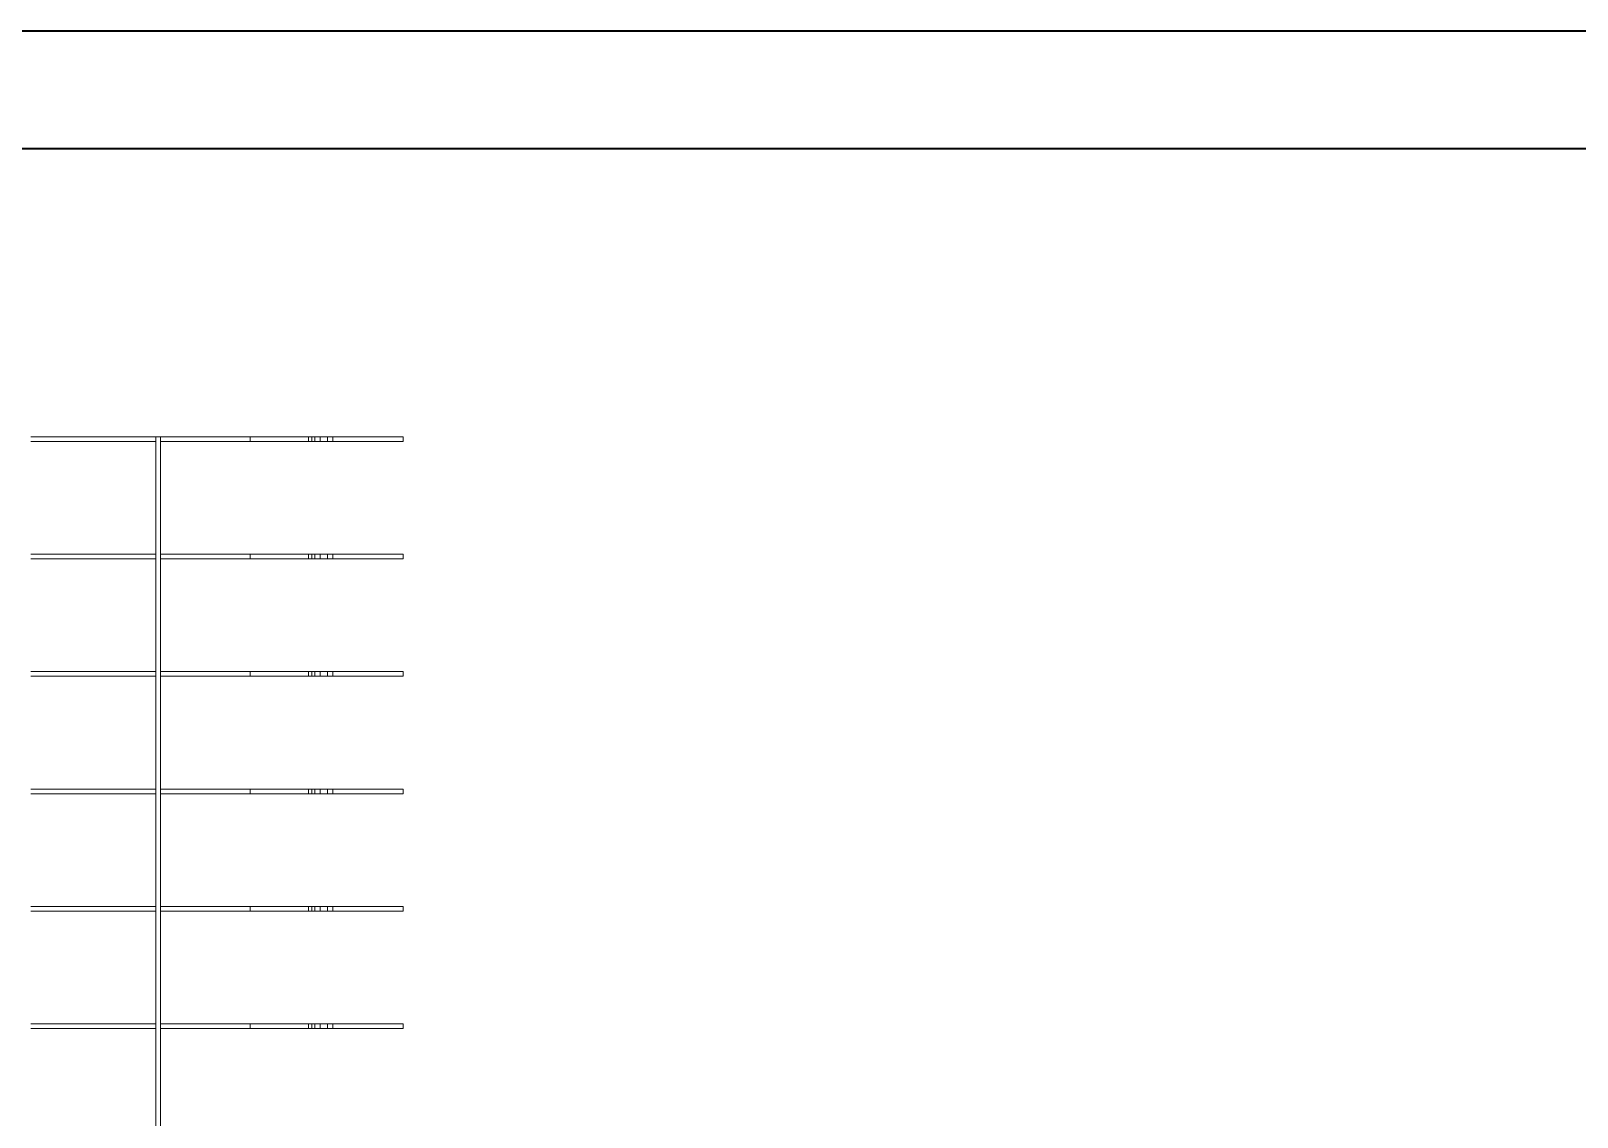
# Model space of a CAD drawing. Header units: millimetres. Extents: x 0 to 841, y -8 to 594.
# Drawn here: x 410.9 to 542.5, y 501.7 to 594.2 of the extents above; entities that cross this region are included whole.
import ezdxf

# ---------------------------------------------------------------- set-up
doc = ezdxf.new("R2010")
doc.units = ezdxf.units.MM

msp = doc.modelspace()

# ---------------------------------------------------------------- linework, layer by layer
at = {"color": 7, "linetype": 'Continuous', "lineweight": 40}
for p, q in [((0.08, 594.21), (841.08, 594.21)), ((25.08, 584.21), (831.08, 584.21))]:
    msp.add_line(p, q, dxfattribs=at)
at = {"color": 7, "linetype": 'Continuous', "lineweight": 15}
for p, q in [((421.5, 559.27), (421.5, 559.67)), ((421.5, 559.67), (421.9, 559.67)), ((421.9, 559.27), (421.9, 559.67)), ((421.9, 409.27), (421.9, 559.67)), ((429.53, 559.27), (429.53, 559.67)), ((434.51, 559.67), (434.51, 559.27)), ((434.79, 559.27), (434.79, 559.67)), ((435.05, 559.27), (435.05, 559.67)), ((435.49, 559.27), (435.49, 559.67)), ((436.13, 559.27), (436.13, 559.67)), ((436.13, 559.67), (436.59, 559.67)), ((436.59, 559.27), (436.59, 559.67)), ((436.59, 559.27), (436.59, 559.67)), ((436.59, 559.27), (436.59, 559.67)), ((442.57, 559.27), (442.57, 559.67)), ((421.5, 549.67), (421.5, 559.27)), ((436.59, 559.27), (436.13, 559.27)), ((421.5, 549.27), (421.5, 549.67)), ((421.5, 539.67), (421.5, 549.27)), ((421.9, 549.27), (421.9, 549.67)), ((429.53, 549.27), (429.53, 549.67)), ((434.51, 549.67), (434.51, 549.27)), ((434.79, 549.27), (434.79, 549.67)), ((435.05, 549.27), (435.05, 549.67)), ((435.49, 549.27), (435.49, 549.67)), ((436.13, 549.27), (436.13, 549.67)), ((436.13, 549.67), (436.59, 549.67)), ((436.59, 549.27), (436.13, 549.27)), ((436.59, 549.27), (436.59, 549.67)), ((436.59, 549.27), (436.59, 549.67)), ((436.59, 549.27), (436.59, 549.67)), ((442.57, 549.27), (442.57, 549.67)), ((421.5, 539.27), (421.5, 539.67)), ((421.9, 539.27), (421.9, 539.67)), ((429.53, 539.27), (429.53, 539.67)), ((434.51, 539.67), (434.51, 539.27)), ((434.79, 539.27), (434.79, 539.67)), ((435.05, 539.27), (435.05, 539.67)), ((435.49, 539.27), (435.49, 539.67)), ((436.13, 539.27), (436.13, 539.67)), ((436.13, 539.67), (436.59, 539.67)), ((436.59, 539.27), (436.59, 539.67)), ((436.59, 539.27), (436.59, 539.67)), ((436.59, 539.27), (436.59, 539.67)), ((442.57, 539.27), (442.57, 539.67)), ((421.5, 529.67), (421.5, 539.27)), ((436.59, 539.27), (436.13, 539.27)), ((421.5, 529.27), (421.5, 529.67)), ((421.5, 519.67), (421.5, 529.27)), ((421.9, 529.27), (421.9, 529.67)), ((429.53, 529.27), (429.53, 529.67)), ((434.51, 529.67), (434.51, 529.27)), ((434.79, 529.27), (434.79, 529.67)), ((435.05, 529.27), (435.05, 529.67)), ((435.49, 529.27), (435.49, 529.67)), ((436.13, 529.27), (436.13, 529.67)), ((436.13, 529.67), (436.59, 529.67)), ((436.59, 529.27), (436.13, 529.27)), ((436.59, 529.27), (436.59, 529.67)), ((436.59, 529.27), (436.59, 529.67)), ((436.59, 529.27), (436.59, 529.67)), ((442.57, 529.27), (442.57, 529.67)), ((421.5, 519.27), (421.5, 519.67)), ((421.5, 509.67), (421.5, 519.27)), ((421.9, 519.27), (421.9, 519.67)), ((429.53, 519.27), (429.53, 519.67)), ((434.51, 519.67), (434.51, 519.27)), ((434.79, 519.27), (434.79, 519.67)), ((435.05, 519.27), (435.05, 519.67)), ((435.49, 519.27), (435.49, 519.67)), ((436.13, 519.27), (436.13, 519.67)), ((436.13, 519.67), (436.59, 519.67)), ((436.59, 519.27), (436.13, 519.27)), ((436.59, 519.27), (436.59, 519.67)), ((436.59, 519.27), (436.59, 519.67)), ((436.59, 519.27), (436.59, 519.67)), ((442.57, 519.27), (442.57, 519.67)), ((421.5, 509.27), (421.5, 509.67)), ((421.9, 509.27), (421.9, 509.67)), ((429.53, 509.27), (429.53, 509.67)), ((434.51, 509.67), (434.51, 509.27)), ((434.79, 509.27), (434.79, 509.67)), ((435.05, 509.27), (435.05, 509.67)), ((435.49, 509.27), (435.49, 509.67)), ((436.13, 509.27), (436.13, 509.67)), ((436.13, 509.67), (436.59, 509.67)), ((436.59, 509.27), (436.59, 509.67)), ((436.59, 509.27), (436.59, 509.67)), ((436.59, 509.27), (436.59, 509.67)), ((442.57, 509.27), (442.57, 509.67)), ((421.5, 499.67), (421.5, 509.27)), ((436.59, 509.27), (436.13, 509.27))]:
    msp.add_line(p, q, dxfattribs=at)
for points, knots in [([(421.5, 559.67), (420.32, 559.67), (417.96, 559.67), (414.43, 559.67), (412.06, 559.67), (410.88, 559.67)], [0, 0, 0, 0, 0.332136, 0.666017, 1, 1, 1, 1]), ([(429.53, 559.67), (429.12, 559.67), (428.3, 559.67), (427.05, 559.67), (425.77, 559.67), (424.47, 559.67), (423.18, 559.67), (422.32, 559.67), (421.9, 559.67)], [0, 0, 0, 0, 0.160234, 0.324356, 0.493859, 0.664839, 0.833228, 1, 1, 1, 1]), ([(434.51, 559.67), (434.5, 559.67), (434.47, 559.67), (434.4, 559.67), (434.25, 559.67), (433.98, 559.67), (433.62, 559.67), (433.1, 559.67), (432.44, 559.67), (431.72, 559.67), (431.08, 559.67), (430.53, 559.67), (430.02, 559.67), (429.69, 559.67), (429.53, 559.67)], [0, 0, 0, 0, 0.0063942, 0.0167298, 0.0403925, 0.1021332, 0.1739208, 0.2566014, 0.4167228, 0.5705611, 0.6918443, 0.8011909, 0.9025834, 1, 1, 1, 1]), ([(434.79, 559.67), (434.74, 559.67), (434.64, 559.67), (434.55, 559.67), (434.51, 559.67)], [0, 0, 0, 0, 0.564254, 1, 1, 1, 1]), ([(435.05, 559.67), (435, 559.67), (434.91, 559.67), (434.83, 559.67), (434.79, 559.67)], [0, 0, 0, 0, 0.56, 1, 1, 1, 1]), ([(435.49, 559.67), (435.42, 559.67), (435.27, 559.67), (435.12, 559.67), (435.05, 559.67)], [0, 0, 0, 0, 0.523215, 1, 1, 1, 1]), ([(436.13, 559.67), (436.02, 559.67), (435.8, 559.67), (435.59, 559.67), (435.49, 559.67)], [0, 0, 0, 0, 0.560001, 1, 1, 1, 1]), ([(436.59, 559.67), (437.07, 559.67), (438.02, 559.67), (439.17, 559.67), (440.06, 559.67), (440.68, 559.67), (441.3, 559.67), (441.78, 559.67), (442.14, 559.67), (442.34, 559.67), (442.49, 559.67), (442.55, 559.67), (442.56, 559.67), (442.57, 559.67), (442.57, 559.67), (442.57, 559.67), (442.57, 559.67), (442.57, 559.67)], [0, 0, 0, 0, 0.237869, 0.47575, 0.579253, 0.682799, 0.786108, 0.887469, 0.923755, 0.968408, 0.988497, 0.996209, 0.997256, 0.998143, 0.998887, 0.999534, 1, 1, 1, 1]), ([(436.59, 559.67), (436.59, 559.67), (436.59, 559.67), (436.59, 559.67), (436.59, 559.67)], [0, 0, 0, 0, 0.560069, 1, 1, 1, 1]), ([(436.59, 559.67), (436.59, 559.67), (436.59, 559.67), (436.59, 559.67), (436.59, 559.67), (436.59, 559.67), (436.59, 559.67), (436.59, 559.67)], [0, 0, 0, 0, 0.0145079, 0.039009, 0.1112164, 0.3298245, 1, 1, 1, 1]), ([(421.5, 559.27), (420.32, 559.27), (417.96, 559.27), (414.43, 559.27), (412.06, 559.27), (410.88, 559.27)], [0, 0, 0, 0, 0.332136, 0.666017, 1, 1, 1, 1]), ([(429.53, 559.27), (429.12, 559.27), (428.3, 559.27), (427.05, 559.27), (425.77, 559.27), (424.47, 559.27), (423.18, 559.27), (422.32, 559.27), (421.9, 559.27)], [0, 0, 0, 0, 0.160234, 0.324356, 0.493859, 0.664839, 0.833228, 1, 1, 1, 1]), ([(429.53, 559.27), (429.73, 559.27), (430.16, 559.27), (430.83, 559.27), (431.59, 559.27), (432.3, 559.27), (432.94, 559.27), (433.44, 559.27), (433.84, 559.27), (434.14, 559.27), (434.32, 559.27), (434.43, 559.27), (434.49, 559.27), (434.5, 559.27), (434.51, 559.27)], [0, 0, 0, 0, 0.124507, 0.257211, 0.406317, 0.579088, 0.686767, 0.789844, 0.880458, 0.929627, 0.967711, 0.990311, 0.996078, 1, 1, 1, 1]), ([(434.51, 559.27), (434.56, 559.27), (434.65, 559.27), (434.75, 559.27), (434.79, 559.27)], [0, 0, 0, 0, 0.555496, 1, 1, 1, 1]), ([(434.79, 559.27), (434.84, 559.27), (434.92, 559.27), (435.01, 559.27), (435.05, 559.27)], [0, 0, 0, 0, 0.56, 1, 1, 1, 1]), ([(435.05, 559.27), (435.14, 559.27), (435.29, 559.27), (435.44, 559.27), (435.49, 559.27)], [0, 0, 0, 0, 0.601523, 1, 1, 1, 1]), ([(435.49, 559.27), (435.61, 559.27), (435.83, 559.27), (436.04, 559.27), (436.13, 559.27)], [0, 0, 0, 0, 0.5599983, 1, 1, 1, 1]), ([(442.57, 559.27), (442.57, 559.27), (442.57, 559.27), (442.57, 559.27), (442.57, 559.27), (442.56, 559.27), (442.54, 559.27), (442.49, 559.27), (442.34, 559.27), (442.14, 559.27), (441.78, 559.27), (441.3, 559.27), (440.68, 559.27), (440.06, 559.27), (439.17, 559.27), (438.02, 559.27), (437.07, 559.27), (436.59, 559.27)], [0, 0, 0, 0, 0.000466, 0.00108, 0.001778, 0.002602, 0.005116, 0.01151, 0.031599, 0.076252, 0.112538, 0.213898, 0.317206, 0.420751, 0.524253, 0.762132, 1, 1, 1, 1]), ([(436.59, 559.27), (436.59, 559.27), (436.59, 559.27), (436.59, 559.27), (436.59, 559.27)], [0, 0, 0, 0, 0.439779, 1, 1, 1, 1]), ([(436.59, 559.27), (436.59, 559.27), (436.59, 559.27), (436.59, 559.27), (436.59, 559.27), (436.59, 559.27), (436.59, 559.27)], [0, 0, 0, 0, 0.790902, 0.953642, 0.988518, 1, 1, 1, 1]), ([(421.5, 549.67), (420.32, 549.67), (417.96, 549.67), (414.43, 549.67), (412.06, 549.67), (410.88, 549.67)], [0, 0, 0, 0, 0.332136, 0.666017, 1, 1, 1, 1]), ([(421.5, 549.27), (420.32, 549.27), (417.96, 549.27), (414.43, 549.27), (412.06, 549.27), (410.88, 549.27)], [0, 0, 0, 0, 0.332136, 0.666017, 1, 1, 1, 1]), ([(429.53, 549.67), (429.12, 549.67), (428.3, 549.67), (427.05, 549.67), (425.77, 549.67), (424.47, 549.67), (423.18, 549.67), (422.32, 549.67), (421.9, 549.67)], [0, 0, 0, 0, 0.160234, 0.324356, 0.493859, 0.664839, 0.833228, 1, 1, 1, 1]), ([(429.53, 549.27), (429.12, 549.27), (428.3, 549.27), (427.05, 549.27), (425.77, 549.27), (424.47, 549.27), (423.18, 549.27), (422.32, 549.27), (421.9, 549.27)], [0, 0, 0, 0, 0.160234, 0.324356, 0.493859, 0.664839, 0.833228, 1, 1, 1, 1]), ([(434.51, 549.67), (434.5, 549.67), (434.47, 549.67), (434.4, 549.67), (434.25, 549.67), (433.98, 549.67), (433.62, 549.67), (433.1, 549.67), (432.44, 549.67), (431.72, 549.67), (431.08, 549.67), (430.53, 549.67), (430.02, 549.67), (429.69, 549.67), (429.53, 549.67)], [0, 0, 0, 0, 0.0063942, 0.0167298, 0.0403925, 0.1021332, 0.1739208, 0.2566014, 0.4167228, 0.5705611, 0.6918443, 0.8011909, 0.9025834, 1, 1, 1, 1]), ([(429.53, 549.27), (429.73, 549.27), (430.16, 549.27), (430.83, 549.27), (431.59, 549.27), (432.3, 549.27), (432.94, 549.27), (433.44, 549.27), (433.84, 549.27), (434.14, 549.27), (434.32, 549.27), (434.43, 549.27), (434.49, 549.27), (434.5, 549.27), (434.51, 549.27)], [0, 0, 0, 0, 0.124507, 0.257211, 0.406317, 0.579088, 0.686767, 0.789844, 0.880458, 0.929627, 0.967711, 0.990311, 0.996078, 1, 1, 1, 1]), ([(434.79, 549.67), (434.74, 549.67), (434.64, 549.67), (434.55, 549.67), (434.51, 549.67)], [0, 0, 0, 0, 0.564254, 1, 1, 1, 1]), ([(434.51, 549.27), (434.56, 549.27), (434.65, 549.27), (434.75, 549.27), (434.79, 549.27)], [0, 0, 0, 0, 0.555496, 1, 1, 1, 1]), ([(435.05, 549.67), (435, 549.67), (434.91, 549.67), (434.83, 549.67), (434.79, 549.67)], [0, 0, 0, 0, 0.56, 1, 1, 1, 1]), ([(434.79, 549.27), (434.84, 549.27), (434.92, 549.27), (435.01, 549.27), (435.05, 549.27)], [0, 0, 0, 0, 0.56, 1, 1, 1, 1]), ([(435.49, 549.67), (435.42, 549.67), (435.27, 549.67), (435.12, 549.67), (435.05, 549.67)], [0, 0, 0, 0, 0.523215, 1, 1, 1, 1]), ([(435.05, 549.27), (435.14, 549.27), (435.29, 549.27), (435.44, 549.27), (435.49, 549.27)], [0, 0, 0, 0, 0.601523, 1, 1, 1, 1]), ([(436.13, 549.67), (436.02, 549.67), (435.8, 549.67), (435.59, 549.67), (435.49, 549.67)], [0, 0, 0, 0, 0.560001, 1, 1, 1, 1]), ([(435.49, 549.27), (435.61, 549.27), (435.83, 549.27), (436.04, 549.27), (436.13, 549.27)], [0, 0, 0, 0, 0.5599983, 1, 1, 1, 1]), ([(436.59, 549.67), (437.07, 549.67), (438.02, 549.67), (439.17, 549.67), (440.06, 549.67), (440.68, 549.67), (441.3, 549.67), (441.78, 549.67), (442.14, 549.67), (442.34, 549.67), (442.49, 549.67), (442.55, 549.67), (442.56, 549.67), (442.57, 549.67), (442.57, 549.67), (442.57, 549.67), (442.57, 549.67), (442.57, 549.67)], [0, 0, 0, 0, 0.237869, 0.47575, 0.579253, 0.682799, 0.786108, 0.887469, 0.923755, 0.968408, 0.988497, 0.996209, 0.997256, 0.998143, 0.998887, 0.999534, 1, 1, 1, 1]), ([(436.59, 549.67), (436.59, 549.67), (436.59, 549.67), (436.59, 549.67), (436.59, 549.67), (436.59, 549.67), (436.59, 549.67), (436.59, 549.67)], [0, 0, 0, 0, 0.0145079, 0.039009, 0.1112164, 0.3298245, 1, 1, 1, 1]), ([(436.59, 549.67), (436.59, 549.67), (436.59, 549.67), (436.59, 549.67), (436.59, 549.67)], [0, 0, 0, 0, 0.560069, 1, 1, 1, 1]), ([(442.57, 549.27), (442.57, 549.27), (442.57, 549.27), (442.57, 549.27), (442.57, 549.27), (442.56, 549.27), (442.54, 549.27), (442.49, 549.27), (442.34, 549.27), (442.14, 549.27), (441.78, 549.27), (441.3, 549.27), (440.68, 549.27), (440.06, 549.27), (439.17, 549.27), (438.02, 549.27), (437.07, 549.27), (436.59, 549.27)], [0, 0, 0, 0, 0.000466, 0.00108, 0.001778, 0.002602, 0.005116, 0.01151, 0.031599, 0.076252, 0.112538, 0.213898, 0.317206, 0.420751, 0.524253, 0.762132, 1, 1, 1, 1]), ([(436.59, 549.27), (436.59, 549.27), (436.59, 549.27), (436.59, 549.27), (436.59, 549.27), (436.59, 549.27), (436.59, 549.27)], [0, 0, 0, 0, 0.790902, 0.953642, 0.988518, 1, 1, 1, 1]), ([(436.59, 549.27), (436.59, 549.27), (436.59, 549.27), (436.59, 549.27), (436.59, 549.27)], [0, 0, 0, 0, 0.439779, 1, 1, 1, 1]), ([(421.5, 539.67), (420.32, 539.67), (417.96, 539.67), (414.43, 539.67), (412.06, 539.67), (410.88, 539.67)], [0, 0, 0, 0, 0.332136, 0.666017, 1, 1, 1, 1]), ([(429.53, 539.67), (429.12, 539.67), (428.3, 539.67), (427.05, 539.67), (425.77, 539.67), (424.47, 539.67), (423.18, 539.67), (422.32, 539.67), (421.9, 539.67)], [0, 0, 0, 0, 0.160234, 0.324356, 0.493859, 0.664839, 0.833228, 1, 1, 1, 1]), ([(434.51, 539.67), (434.5, 539.67), (434.47, 539.67), (434.4, 539.67), (434.25, 539.67), (433.98, 539.67), (433.62, 539.67), (433.1, 539.67), (432.44, 539.67), (431.72, 539.67), (431.08, 539.67), (430.53, 539.67), (430.02, 539.67), (429.69, 539.67), (429.53, 539.67)], [0, 0, 0, 0, 0.0063942, 0.0167298, 0.0403925, 0.1021332, 0.1739208, 0.2566014, 0.4167228, 0.5705611, 0.6918443, 0.8011909, 0.9025834, 1, 1, 1, 1]), ([(434.79, 539.67), (434.74, 539.67), (434.64, 539.67), (434.55, 539.67), (434.51, 539.67)], [0, 0, 0, 0, 0.564254, 1, 1, 1, 1]), ([(435.05, 539.67), (435, 539.67), (434.91, 539.67), (434.83, 539.67), (434.79, 539.67)], [0, 0, 0, 0, 0.56, 1, 1, 1, 1]), ([(435.49, 539.67), (435.42, 539.67), (435.27, 539.67), (435.12, 539.67), (435.05, 539.67)], [0, 0, 0, 0, 0.523215, 1, 1, 1, 1]), ([(436.13, 539.67), (436.02, 539.67), (435.8, 539.67), (435.59, 539.67), (435.49, 539.67)], [0, 0, 0, 0, 0.560001, 1, 1, 1, 1]), ([(436.59, 539.67), (437.07, 539.67), (438.02, 539.67), (439.17, 539.67), (440.06, 539.67), (440.68, 539.67), (441.3, 539.67), (441.78, 539.67), (442.14, 539.67), (442.34, 539.67), (442.49, 539.67), (442.55, 539.67), (442.56, 539.67), (442.57, 539.67), (442.57, 539.67), (442.57, 539.67), (442.57, 539.67), (442.57, 539.67)], [0, 0, 0, 0, 0.237869, 0.47575, 0.579253, 0.682799, 0.786108, 0.887469, 0.923755, 0.968408, 0.988497, 0.996209, 0.997256, 0.998143, 0.998887, 0.999534, 1, 1, 1, 1]), ([(436.59, 539.67), (436.59, 539.67), (436.59, 539.67), (436.59, 539.67), (436.59, 539.67)], [0, 0, 0, 0, 0.560069, 1, 1, 1, 1]), ([(436.59, 539.67), (436.59, 539.67), (436.59, 539.67), (436.59, 539.67), (436.59, 539.67), (436.59, 539.67), (436.59, 539.67), (436.59, 539.67)], [0, 0, 0, 0, 0.014508, 0.039009, 0.111216, 0.329825, 1, 1, 1, 1]), ([(421.5, 539.27), (420.32, 539.27), (417.96, 539.27), (414.43, 539.27), (412.06, 539.27), (410.88, 539.27)], [0, 0, 0, 0, 0.332136, 0.666017, 1, 1, 1, 1]), ([(429.53, 539.27), (429.12, 539.27), (428.3, 539.27), (427.05, 539.27), (425.77, 539.27), (424.47, 539.27), (423.18, 539.27), (422.32, 539.27), (421.9, 539.27)], [0, 0, 0, 0, 0.160234, 0.324356, 0.493859, 0.664839, 0.833228, 1, 1, 1, 1]), ([(429.53, 539.27), (429.73, 539.27), (430.16, 539.27), (430.83, 539.27), (431.59, 539.27), (432.3, 539.27), (432.94, 539.27), (433.44, 539.27), (433.84, 539.27), (434.14, 539.27), (434.32, 539.27), (434.43, 539.27), (434.49, 539.27), (434.5, 539.27), (434.51, 539.27)], [0, 0, 0, 0, 0.124507, 0.257211, 0.406317, 0.579088, 0.686767, 0.789844, 0.880458, 0.929627, 0.967711, 0.990311, 0.996078, 1, 1, 1, 1]), ([(434.51, 539.27), (434.56, 539.27), (434.65, 539.27), (434.75, 539.27), (434.79, 539.27)], [0, 0, 0, 0, 0.555496, 1, 1, 1, 1]), ([(434.79, 539.27), (434.84, 539.27), (434.92, 539.27), (435.01, 539.27), (435.05, 539.27)], [0, 0, 0, 0, 0.56, 1, 1, 1, 1]), ([(435.05, 539.27), (435.14, 539.27), (435.29, 539.27), (435.44, 539.27), (435.49, 539.27)], [0, 0, 0, 0, 0.601523, 1, 1, 1, 1]), ([(435.49, 539.27), (435.61, 539.27), (435.83, 539.27), (436.04, 539.27), (436.13, 539.27)], [0, 0, 0, 0, 0.559998, 1, 1, 1, 1]), ([(442.57, 539.27), (442.57, 539.27), (442.57, 539.27), (442.57, 539.27), (442.57, 539.27), (442.56, 539.27), (442.54, 539.27), (442.49, 539.27), (442.34, 539.27), (442.14, 539.27), (441.78, 539.27), (441.3, 539.27), (440.68, 539.27), (440.06, 539.27), (439.17, 539.27), (438.02, 539.27), (437.07, 539.27), (436.59, 539.27)], [0, 0, 0, 0, 0.000466, 0.00108, 0.001778, 0.002602, 0.005116, 0.01151, 0.031599, 0.076252, 0.112538, 0.213898, 0.317206, 0.420751, 0.524253, 0.762132, 1, 1, 1, 1]), ([(436.59, 539.27), (436.59, 539.27), (436.59, 539.27), (436.59, 539.27), (436.59, 539.27)], [0, 0, 0, 0, 0.439779, 1, 1, 1, 1]), ([(436.59, 539.27), (436.59, 539.27), (436.59, 539.27), (436.59, 539.27), (436.59, 539.27), (436.59, 539.27), (436.59, 539.27)], [0, 0, 0, 0, 0.790902, 0.953642, 0.988518, 1, 1, 1, 1]), ([(421.5, 529.67), (420.32, 529.67), (417.96, 529.67), (414.43, 529.67), (412.06, 529.67), (410.88, 529.67)], [0, 0, 0, 0, 0.332136, 0.666017, 1, 1, 1, 1]), ([(421.5, 529.27), (420.32, 529.27), (417.96, 529.27), (414.43, 529.27), (412.06, 529.27), (410.88, 529.27)], [0, 0, 0, 0, 0.332136, 0.666017, 1, 1, 1, 1]), ([(429.53, 529.67), (429.12, 529.67), (428.3, 529.67), (427.05, 529.67), (425.77, 529.67), (424.47, 529.67), (423.18, 529.67), (422.32, 529.67), (421.9, 529.67)], [0, 0, 0, 0, 0.160234, 0.324356, 0.493859, 0.664839, 0.833228, 1, 1, 1, 1]), ([(429.53, 529.27), (429.12, 529.27), (428.3, 529.27), (427.05, 529.27), (425.77, 529.27), (424.47, 529.27), (423.18, 529.27), (422.32, 529.27), (421.9, 529.27)], [0, 0, 0, 0, 0.160234, 0.324356, 0.493859, 0.664839, 0.833228, 1, 1, 1, 1]), ([(434.51, 529.67), (434.5, 529.67), (434.47, 529.67), (434.4, 529.67), (434.25, 529.67), (433.98, 529.67), (433.62, 529.67), (433.1, 529.67), (432.44, 529.67), (431.72, 529.67), (431.08, 529.67), (430.53, 529.67), (430.02, 529.67), (429.69, 529.67), (429.53, 529.67)], [0, 0, 0, 0, 0.0063942, 0.0167298, 0.0403925, 0.1021332, 0.1739208, 0.2566014, 0.4167228, 0.5705611, 0.6918443, 0.8011909, 0.9025834, 1, 1, 1, 1]), ([(429.53, 529.27), (429.73, 529.27), (430.16, 529.27), (430.83, 529.27), (431.59, 529.27), (432.3, 529.27), (432.94, 529.27), (433.44, 529.27), (433.84, 529.27), (434.14, 529.27), (434.32, 529.27), (434.43, 529.27), (434.49, 529.27), (434.5, 529.27), (434.51, 529.27)], [0, 0, 0, 0, 0.124507, 0.257211, 0.406317, 0.579088, 0.686767, 0.789844, 0.880458, 0.929627, 0.967711, 0.990311, 0.996078, 1, 1, 1, 1]), ([(434.79, 529.67), (434.74, 529.67), (434.64, 529.67), (434.55, 529.67), (434.51, 529.67)], [0, 0, 0, 0, 0.564254, 1, 1, 1, 1]), ([(434.51, 529.27), (434.56, 529.27), (434.65, 529.27), (434.75, 529.27), (434.79, 529.27)], [0, 0, 0, 0, 0.555496, 1, 1, 1, 1]), ([(435.05, 529.67), (435, 529.67), (434.91, 529.67), (434.83, 529.67), (434.79, 529.67)], [0, 0, 0, 0, 0.56, 1, 1, 1, 1]), ([(434.79, 529.27), (434.84, 529.27), (434.92, 529.27), (435.01, 529.27), (435.05, 529.27)], [0, 0, 0, 0, 0.56, 1, 1, 1, 1]), ([(435.49, 529.67), (435.42, 529.67), (435.27, 529.67), (435.12, 529.67), (435.05, 529.67)], [0, 0, 0, 0, 0.523215, 1, 1, 1, 1]), ([(435.05, 529.27), (435.14, 529.27), (435.29, 529.27), (435.44, 529.27), (435.49, 529.27)], [0, 0, 0, 0, 0.601523, 1, 1, 1, 1]), ([(436.13, 529.67), (436.02, 529.67), (435.8, 529.67), (435.59, 529.67), (435.49, 529.67)], [0, 0, 0, 0, 0.560001, 1, 1, 1, 1]), ([(435.49, 529.27), (435.61, 529.27), (435.83, 529.27), (436.04, 529.27), (436.13, 529.27)], [0, 0, 0, 0, 0.559998, 1, 1, 1, 1]), ([(436.59, 529.67), (437.07, 529.67), (438.02, 529.67), (439.17, 529.67), (440.06, 529.67), (440.68, 529.67), (441.3, 529.67), (441.78, 529.67), (442.14, 529.67), (442.34, 529.67), (442.49, 529.67), (442.55, 529.67), (442.56, 529.67), (442.57, 529.67), (442.57, 529.67), (442.57, 529.67), (442.57, 529.67), (442.57, 529.67)], [0, 0, 0, 0, 0.237869, 0.47575, 0.579253, 0.682799, 0.786108, 0.887469, 0.923755, 0.968408, 0.988497, 0.996209, 0.997256, 0.998143, 0.998887, 0.999534, 1, 1, 1, 1]), ([(436.59, 529.67), (436.59, 529.67), (436.59, 529.67), (436.59, 529.67), (436.59, 529.67)], [0, 0, 0, 0, 0.560069, 1, 1, 1, 1]), ([(436.59, 529.67), (436.59, 529.67), (436.59, 529.67), (436.59, 529.67), (436.59, 529.67), (436.59, 529.67), (436.59, 529.67), (436.59, 529.67)], [0, 0, 0, 0, 0.014508, 0.039009, 0.111216, 0.329825, 1, 1, 1, 1]), ([(442.57, 529.27), (442.57, 529.27), (442.57, 529.27), (442.57, 529.27), (442.57, 529.27), (442.56, 529.27), (442.54, 529.27), (442.49, 529.27), (442.34, 529.27), (442.14, 529.27), (441.78, 529.27), (441.3, 529.27), (440.68, 529.27), (440.06, 529.27), (439.17, 529.27), (438.02, 529.27), (437.07, 529.27), (436.59, 529.27)], [0, 0, 0, 0, 0.000466, 0.00108, 0.001778, 0.002602, 0.005116, 0.01151, 0.031599, 0.076252, 0.112538, 0.213898, 0.317206, 0.420751, 0.524253, 0.762132, 1, 1, 1, 1]), ([(436.59, 529.27), (436.59, 529.27), (436.59, 529.27), (436.59, 529.27), (436.59, 529.27)], [0, 0, 0, 0, 0.439779, 1, 1, 1, 1]), ([(436.59, 529.27), (436.59, 529.27), (436.59, 529.27), (436.59, 529.27), (436.59, 529.27), (436.59, 529.27), (436.59, 529.27)], [0, 0, 0, 0, 0.790902, 0.953642, 0.988518, 1, 1, 1, 1]), ([(421.5, 519.67), (420.32, 519.67), (417.96, 519.67), (414.43, 519.67), (412.06, 519.67), (410.88, 519.67)], [0, 0, 0, 0, 0.332136, 0.666017, 1, 1, 1, 1]), ([(421.5, 519.27), (420.32, 519.27), (417.96, 519.27), (414.43, 519.27), (412.06, 519.27), (410.88, 519.27)], [0, 0, 0, 0, 0.332136, 0.666017, 1, 1, 1, 1]), ([(429.53, 519.67), (429.12, 519.67), (428.3, 519.67), (427.05, 519.67), (425.77, 519.67), (424.47, 519.67), (423.18, 519.67), (422.32, 519.67), (421.9, 519.67)], [0, 0, 0, 0, 0.160234, 0.324356, 0.493859, 0.664839, 0.833228, 1, 1, 1, 1]), ([(429.53, 519.27), (429.12, 519.27), (428.3, 519.27), (427.05, 519.27), (425.77, 519.27), (424.47, 519.27), (423.18, 519.27), (422.32, 519.27), (421.9, 519.27)], [0, 0, 0, 0, 0.160234, 0.324356, 0.493859, 0.664839, 0.833228, 1, 1, 1, 1]), ([(434.51, 519.67), (434.5, 519.67), (434.47, 519.67), (434.4, 519.67), (434.25, 519.67), (433.98, 519.67), (433.62, 519.67), (433.1, 519.67), (432.44, 519.67), (431.72, 519.67), (431.08, 519.67), (430.53, 519.67), (430.02, 519.67), (429.69, 519.67), (429.53, 519.67)], [0, 0, 0, 0, 0.0063942, 0.0167298, 0.0403925, 0.1021332, 0.1739208, 0.2566014, 0.4167228, 0.5705611, 0.6918443, 0.8011909, 0.9025834, 1, 1, 1, 1]), ([(429.53, 519.27), (429.73, 519.27), (430.16, 519.27), (430.83, 519.27), (431.59, 519.27), (432.3, 519.27), (432.94, 519.27), (433.44, 519.27), (433.84, 519.27), (434.14, 519.27), (434.32, 519.27), (434.43, 519.27), (434.49, 519.27), (434.5, 519.27), (434.51, 519.27)], [0, 0, 0, 0, 0.124507, 0.257211, 0.406317, 0.579088, 0.686767, 0.789844, 0.880458, 0.929627, 0.967711, 0.990311, 0.996078, 1, 1, 1, 1]), ([(434.79, 519.67), (434.74, 519.67), (434.64, 519.67), (434.55, 519.67), (434.51, 519.67)], [0, 0, 0, 0, 0.564254, 1, 1, 1, 1]), ([(434.51, 519.27), (434.56, 519.27), (434.65, 519.27), (434.75, 519.27), (434.79, 519.27)], [0, 0, 0, 0, 0.555496, 1, 1, 1, 1]), ([(435.05, 519.67), (435, 519.67), (434.91, 519.67), (434.83, 519.67), (434.79, 519.67)], [0, 0, 0, 0, 0.56, 1, 1, 1, 1]), ([(434.79, 519.27), (434.84, 519.27), (434.92, 519.27), (435.01, 519.27), (435.05, 519.27)], [0, 0, 0, 0, 0.56, 1, 1, 1, 1]), ([(435.49, 519.67), (435.42, 519.67), (435.27, 519.67), (435.12, 519.67), (435.05, 519.67)], [0, 0, 0, 0, 0.523215, 1, 1, 1, 1]), ([(435.05, 519.27), (435.14, 519.27), (435.29, 519.27), (435.44, 519.27), (435.49, 519.27)], [0, 0, 0, 0, 0.601523, 1, 1, 1, 1]), ([(436.13, 519.67), (436.02, 519.67), (435.8, 519.67), (435.59, 519.67), (435.49, 519.67)], [0, 0, 0, 0, 0.560001, 1, 1, 1, 1]), ([(435.49, 519.27), (435.61, 519.27), (435.83, 519.27), (436.04, 519.27), (436.13, 519.27)], [0, 0, 0, 0, 0.559998, 1, 1, 1, 1]), ([(436.59, 519.67), (437.07, 519.67), (438.02, 519.67), (439.17, 519.67), (440.06, 519.67), (440.68, 519.67), (441.3, 519.67), (441.78, 519.67), (442.14, 519.67), (442.34, 519.67), (442.49, 519.67), (442.55, 519.67), (442.56, 519.67), (442.57, 519.67), (442.57, 519.67), (442.57, 519.67), (442.57, 519.67), (442.57, 519.67)], [0, 0, 0, 0, 0.237869, 0.47575, 0.579253, 0.682799, 0.786108, 0.887469, 0.923755, 0.968408, 0.988497, 0.996209, 0.997256, 0.998143, 0.998887, 0.999534, 1, 1, 1, 1]), ([(436.59, 519.67), (436.59, 519.67), (436.59, 519.67), (436.59, 519.67), (436.59, 519.67)], [0, 0, 0, 0, 0.5600687, 1, 1, 1, 1]), ([(436.59, 519.67), (436.59, 519.67), (436.59, 519.67), (436.59, 519.67), (436.59, 519.67), (436.59, 519.67), (436.59, 519.67), (436.59, 519.67)], [0, 0, 0, 0, 0.0145079, 0.039009, 0.1112164, 0.3298245, 1, 1, 1, 1]), ([(442.57, 519.27), (442.57, 519.27), (442.57, 519.27), (442.57, 519.27), (442.57, 519.27), (442.56, 519.27), (442.54, 519.27), (442.49, 519.27), (442.34, 519.27), (442.14, 519.27), (441.78, 519.27), (441.3, 519.27), (440.68, 519.27), (440.06, 519.27), (439.17, 519.27), (438.02, 519.27), (437.07, 519.27), (436.59, 519.27)], [0, 0, 0, 0, 0.000466, 0.00108, 0.001778, 0.002602, 0.005116, 0.01151, 0.031599, 0.076252, 0.112538, 0.213898, 0.317206, 0.420751, 0.524253, 0.762132, 1, 1, 1, 1]), ([(436.59, 519.27), (436.59, 519.27), (436.59, 519.27), (436.59, 519.27), (436.59, 519.27)], [0, 0, 0, 0, 0.439779, 1, 1, 1, 1]), ([(436.59, 519.27), (436.59, 519.27), (436.59, 519.27), (436.59, 519.27), (436.59, 519.27), (436.59, 519.27), (436.59, 519.27)], [0, 0, 0, 0, 0.790902, 0.953642, 0.988518, 1, 1, 1, 1]), ([(421.5, 509.67), (420.32, 509.67), (417.96, 509.67), (414.43, 509.67), (412.06, 509.67), (410.88, 509.67)], [0, 0, 0, 0, 0.332136, 0.666017, 1, 1, 1, 1]), ([(429.53, 509.67), (429.12, 509.67), (428.3, 509.67), (427.05, 509.67), (425.77, 509.67), (424.47, 509.67), (423.18, 509.67), (422.32, 509.67), (421.9, 509.67)], [0, 0, 0, 0, 0.160234, 0.324356, 0.493859, 0.664839, 0.833228, 1, 1, 1, 1]), ([(434.51, 509.67), (434.5, 509.67), (434.47, 509.67), (434.4, 509.67), (434.25, 509.67), (433.98, 509.67), (433.62, 509.67), (433.1, 509.67), (432.44, 509.67), (431.72, 509.67), (431.08, 509.67), (430.53, 509.67), (430.02, 509.67), (429.69, 509.67), (429.53, 509.67)], [0, 0, 0, 0, 0.006394, 0.01673, 0.040392, 0.102133, 0.173921, 0.256601, 0.416723, 0.570561, 0.691844, 0.801191, 0.902583, 1, 1, 1, 1]), ([(434.79, 509.67), (434.74, 509.67), (434.64, 509.67), (434.55, 509.67), (434.51, 509.67)], [0, 0, 0, 0, 0.564254, 1, 1, 1, 1]), ([(435.05, 509.67), (435, 509.67), (434.91, 509.67), (434.83, 509.67), (434.79, 509.67)], [0, 0, 0, 0, 0.56, 1, 1, 1, 1]), ([(435.49, 509.67), (435.42, 509.67), (435.27, 509.67), (435.12, 509.67), (435.05, 509.67)], [0, 0, 0, 0, 0.523215, 1, 1, 1, 1]), ([(436.13, 509.67), (436.02, 509.67), (435.8, 509.67), (435.59, 509.67), (435.49, 509.67)], [0, 0, 0, 0, 0.5600014, 1, 1, 1, 1]), ([(436.59, 509.67), (437.07, 509.67), (438.02, 509.67), (439.17, 509.67), (440.06, 509.67), (440.68, 509.67), (441.3, 509.67), (441.78, 509.67), (442.14, 509.67), (442.34, 509.67), (442.49, 509.67), (442.55, 509.67), (442.56, 509.67), (442.57, 509.67), (442.57, 509.67), (442.57, 509.67), (442.57, 509.67), (442.57, 509.67)], [0, 0, 0, 0, 0.237869, 0.47575, 0.579253, 0.682799, 0.786108, 0.887469, 0.923755, 0.968408, 0.988497, 0.996209, 0.997256, 0.998143, 0.998887, 0.999534, 1, 1, 1, 1]), ([(436.59, 509.67), (436.59, 509.67), (436.59, 509.67), (436.59, 509.67), (436.59, 509.67), (436.59, 509.67), (436.59, 509.67), (436.59, 509.67)], [0, 0, 0, 0, 0.014508, 0.039009, 0.111216, 0.329825, 1, 1, 1, 1]), ([(436.59, 509.67), (436.59, 509.67), (436.59, 509.67), (436.59, 509.67), (436.59, 509.67)], [0, 0, 0, 0, 0.560069, 1, 1, 1, 1]), ([(421.5, 509.27), (420.32, 509.27), (417.96, 509.27), (414.43, 509.27), (412.06, 509.27), (410.88, 509.27)], [0, 0, 0, 0, 0.332136, 0.666017, 1, 1, 1, 1]), ([(429.53, 509.27), (429.12, 509.27), (428.3, 509.27), (427.05, 509.27), (425.77, 509.27), (424.47, 509.27), (423.18, 509.27), (422.32, 509.27), (421.9, 509.27)], [0, 0, 0, 0, 0.160234, 0.324356, 0.493859, 0.664839, 0.833228, 1, 1, 1, 1]), ([(429.53, 509.27), (429.73, 509.27), (430.16, 509.27), (430.83, 509.27), (431.59, 509.27), (432.3, 509.27), (432.94, 509.27), (433.44, 509.27), (433.84, 509.27), (434.14, 509.27), (434.32, 509.27), (434.43, 509.27), (434.49, 509.27), (434.5, 509.27), (434.51, 509.27)], [0, 0, 0, 0, 0.124507, 0.257211, 0.406317, 0.579088, 0.686767, 0.789844, 0.880458, 0.929627, 0.967711, 0.990311, 0.996078, 1, 1, 1, 1]), ([(434.51, 509.27), (434.56, 509.27), (434.65, 509.27), (434.75, 509.27), (434.79, 509.27)], [0, 0, 0, 0, 0.5554962, 1, 1, 1, 1]), ([(434.79, 509.27), (434.84, 509.27), (434.92, 509.27), (435.01, 509.27), (435.05, 509.27)], [0, 0, 0, 0, 0.56, 1, 1, 1, 1]), ([(435.05, 509.27), (435.14, 509.27), (435.29, 509.27), (435.44, 509.27), (435.49, 509.27)], [0, 0, 0, 0, 0.601523, 1, 1, 1, 1]), ([(435.49, 509.27), (435.61, 509.27), (435.83, 509.27), (436.04, 509.27), (436.13, 509.27)], [0, 0, 0, 0, 0.559998, 1, 1, 1, 1]), ([(442.57, 509.27), (442.57, 509.27), (442.57, 509.27), (442.57, 509.27), (442.57, 509.27), (442.56, 509.27), (442.54, 509.27), (442.49, 509.27), (442.34, 509.27), (442.14, 509.27), (441.78, 509.27), (441.3, 509.27), (440.68, 509.27), (440.06, 509.27), (439.17, 509.27), (438.02, 509.27), (437.07, 509.27), (436.59, 509.27)], [0, 0, 0, 0, 0.000466, 0.00108, 0.001778, 0.002602, 0.005116, 0.01151, 0.031599, 0.076252, 0.112538, 0.213898, 0.317206, 0.420751, 0.524253, 0.762132, 1, 1, 1, 1]), ([(436.59, 509.27), (436.59, 509.27), (436.59, 509.27), (436.59, 509.27), (436.59, 509.27), (436.59, 509.27), (436.59, 509.27)], [0, 0, 0, 0, 0.790902, 0.953642, 0.988518, 1, 1, 1, 1]), ([(436.59, 509.27), (436.59, 509.27), (436.59, 509.27), (436.59, 509.27), (436.59, 509.27)], [0, 0, 0, 0, 0.439779, 1, 1, 1, 1])]:
    msp.add_open_spline(points, degree=3, knots=knots, dxfattribs=at)

doc.saveas('drawing.dxf')
